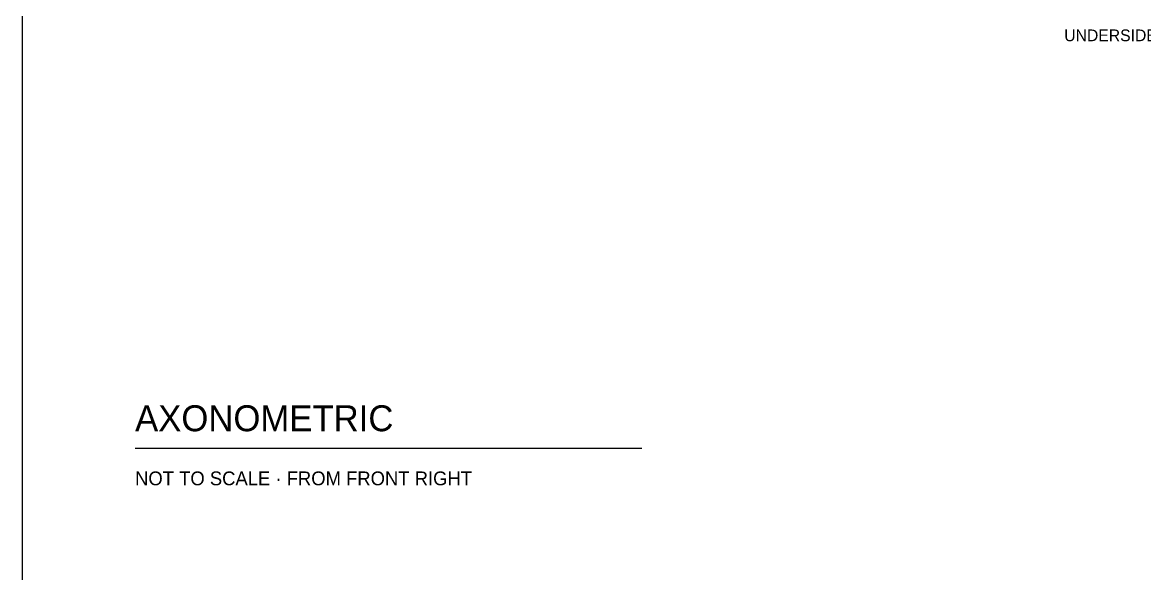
# Model space of a CAD drawing. Header units: inches. Extents: x 0.3 to 16.2, y 0.3 to 11.4.
# Drawn here: x 0.315 to 4.238, y 3.715 to 5.643 of the extents above; entities that cross this region are included whole.
import ezdxf

# ---------------------------------------------------------------- set-up
doc = ezdxf.new("R2010")
doc.units = ezdxf.units.IN
doc.header["$LTSCALE"] = 0.009843
doc.header["$MEASUREMENT"] = 0
doc.layers.add('GEOMETRY', color=7, linetype='Continuous')
doc.layers.add('TEXT', color=7, linetype='Continuous')

msp = doc.modelspace()

# ---------------------------------------------------------------- linework, layer by layer
at = {"layer": 'GEOMETRY'}
msp.add_line((0.7087, 4.1535), (2.4803, 4.1535), dxfattribs=at)
msp.add_lwpolyline([(0.315, 11.378), (16.2205, 11.378), (16.2205, 0.315), (0.315, 0.315), (0.315, 11.378)], dxfattribs=at)

# ---------------------------------------------------------------- texts
at = {"layer": 'TEXT'}
for s, height, p in [('UNDERSIDE CLEAR 4 IN IN FROM THE BACK EDGE', 0.041102, (3.9567, 5.5768)), ('AXONOMETRIC', 0.090709, (0.7087, 4.2126)), ('NOT TO SCALE · FROM FRONT RIGHT', 0.048189, (0.7087, 4.0236))]:
    msp.add_text(s, height=height, dxfattribs=at).set_placement(p)

doc.saveas('drawing.dxf')
